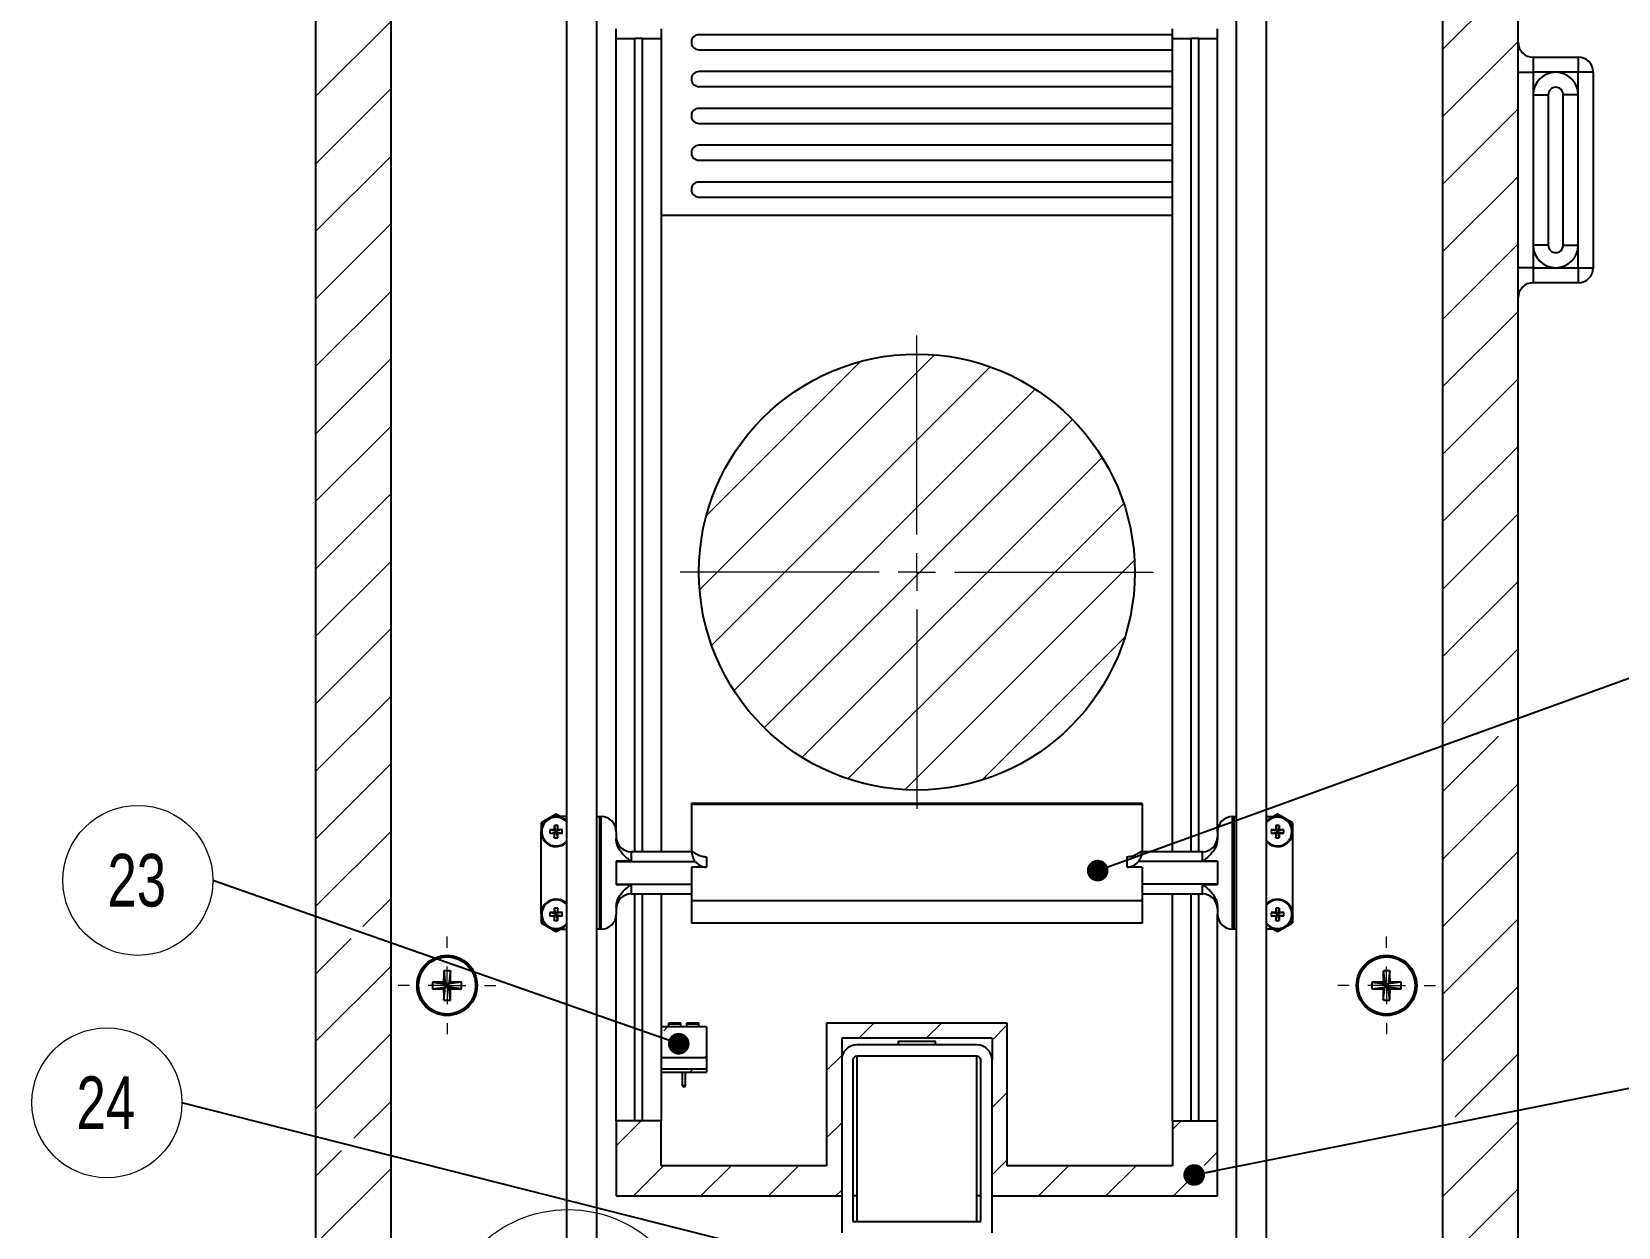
# Model space of a CAD drawing. Header units: millimetres. Extents: x 2 to 1186, y 2 to 838.
# Drawn here: x 85.9 to 191.5, y 399.3 to 478.8 of the extents above; entities that cross this region are included whole.
import ezdxf

# ---------------------------------------------------------------- set-up
doc = ezdxf.new("R2010")
doc.units = ezdxf.units.MM
doc.styles.add('SLDTEXTSTYLE0', font='TXT', dxfattribs={"width": 0.75})
doc.dimstyles.new('SLDDIMSTYLE0', dxfattribs={"dimtxt": 0.18, "dimasz": 1.44, "dimexe": 0, "dimexo": 0.0625, "dimgap": 0, "dimtad": 0, "dimtih": 1, "dimtoh": 1, "dimdec": 0, "dimrnd": 1e-09, "dimzin": 0, "dimdsep": 46, "dimtxsty": 'Standard', "dimblk1": 'DOT', "dimblk2": 'DOT', "dimsah": 1, "dimcen": 0.09, "dimadec": 0, "dimazin": 0, "dimtfac": 1.44, "dimtdec": 0, "dimtofl": 0, "dimtmove": 0, "dimatfit": 3, "dimldrblk": 'DOT', "dimfxl": 1, "dimfrac": 2, "dimtolj": 1, "dimtzin": 0, "dimarcsym": 0})

# ---------------------------------------------------------------- blocks, each defined once
blk = doc.blocks.new('SW_HATCH_5')
at = {"color": 0, "linetype": 'Continuous', "lineweight": 18}
for p, q in [((0.07, 125.79), (-4.93, 120.79)), ((-74.93, 122.63), (-79.93, 117.63)), ((0.07, 121.3), (-4.93, 116.3)), ((-74.93, 118.14), (-79.93, 113.14)), ((0.07, 116.81), (-4.93, 111.81)), ((-74.93, 113.65), (-79.93, 108.65)), ((0.07, 112.32), (-4.93, 107.32)), ((-74.93, 109.16), (-79.93, 104.16)), ((0.07, 107.83), (-4.93, 102.83)), ((-74.93, 104.67), (-79.93, 99.67)), ((0.07, 103.34), (-4.93, 98.34)), ((-38.75, 100.45), (-54.38, 84.81)), ((-74.93, 100.18), (-79.93, 95.18)), ((-43.68, 100), (-53.94, 89.74)), ((-35.05, 99.65), (-53.59, 81.12)), ((-32.05, 98.17), (-52.1, 78.11)), ((0.07, 98.85), (-4.93, 93.85)), ((-29.58, 96.15), (-50.08, 75.64)), ((-74.93, 95.69), (-79.93, 90.69)), ((0.07, 94.36), (-4.93, 89.36)), ((-27.6, 93.63), (-47.57, 73.67)), ((-74.93, 91.2), (-79.93, 86.2)), ((-26.17, 90.57), (-44.51, 72.24)), ((0.07, 89.87), (-4.93, 84.87)), ((-74.93, 86.71), (-79.93, 81.71)), ((-25.46, 86.8), (-40.73, 71.52)), ((0.07, 85.38), (-4.93, 80.38)), ((-74.93, 82.22), (-79.93, 77.22)), ((-26.09, 81.67), (-35.6, 72.16)), ((0.07, 80.89), (-4.93, 75.89)), ((-74.93, 77.73), (-79.93, 72.73)), ((-1.24, 75.09), (-4.93, 71.4)), ((-74.93, 73.24), (-79.93, 68.24)), ((0.07, 71.91), (-4.93, 66.91)), ((-74.93, 68.75), (-79.93, 63.75)), ((0.07, 67.42), (-4.93, 62.42)), ((-74.93, 64.26), (-76.78, 62.42)), ((0.07, 62.93), (-4.93, 57.93)), ((-77.56, 61.63), (-79.93, 59.26)), ((-74.93, 59.77), (-79.93, 54.77)), ((0.07, 58.44), (-4.93, 53.44)), ((-56.23, 56.02), (-56.31, 55.94)), ((-42.79, 56), (-43.79, 55)), ((-38.3, 56), (-39.3, 55)), ((-74.93, 55.28), (-79.93, 50.28)), ((-56.52, 55.74), (-56.76, 55.49)), ((-33.93, 55.87), (-34.93, 54.87)), ((-53.93, 53.83), (-54.07, 53.69)), ((-44.93, 53.85), (-45.93, 52.85)), ((0.07, 53.95), (-4.12, 49.76)), ((-54.83, 52.93), (-55.03, 52.74)), ((-74.93, 50.79), (-77.38, 48.34)), ((-33.93, 51.38), (-34.93, 50.38)), ((-58.27, 49.5), (-59.93, 47.83)), ((-44.93, 49.36), (-45.93, 48.36)), ((-22.35, 49.5), (-22.93, 48.91)), ((0.07, 49.46), (-4.93, 44.46)), ((-78.2, 47.52), (-79.93, 45.79)), ((-56.78, 46.5), (-58.78, 44.5)), ((-52.29, 46.5), (-54.29, 44.5)), ((-47.8, 46.5), (-49.8, 44.5)), ((-33.93, 46.89), (-34.93, 45.89)), ((-29.84, 46.5), (-31.84, 44.5)), ((-25.35, 46.5), (-27.35, 44.5)), ((-19.93, 47.42), (-20.82, 46.53)), ((-74.93, 46.3), (-79.93, 41.3)), ((-21.48, 45.87), (-22.85, 44.5)), ((-44.93, 44.87), (-45.31, 44.5)), ((0.07, 44.97), (-4.93, 39.97))]:
    blk.add_line(p, q, dxfattribs=at)
blk = doc.blocks.new('SW_NOTE_0_43')
at = {"color": 0, "linetype": 'Continuous', "lineweight": 0}
blk.add_circle((-4.99, 0), 4.99, dxfattribs=at)
at = {"color": 0, "linetype": 'Continuous', "lineweight": 0, "insert": (-5.06, 1.76), "char_height": 3.5, "attachment_point": 2, "style": 'SLDTEXTSTYLE0'}
blk.add_mtext('24', dxfattribs=at)
blk = doc.blocks.new('_Dot')
at = {"color": 0, "linetype": 'ByBlock', "lineweight": -2}
blk.add_line((-0.5, 0), (-1, 0), dxfattribs=at)
at = {"color": 0, "linetype": 'ByBlock', "const_width": 0.5}
blk.add_lwpolyline([(-0.25, 0, 1), (0.25, 0, 1)], format="xyb", close=True, dxfattribs=at)
blk = doc.blocks.new('SW_NOTE_0_45')
at = {"color": 0, "linetype": 'Continuous', "lineweight": 0}
blk.add_circle((-4.99, 0), 4.99, dxfattribs=at)
at = {"color": 0, "linetype": 'Continuous', "lineweight": 0, "insert": (-5.06, 1.76), "char_height": 3.5, "attachment_point": 2, "style": 'SLDTEXTSTYLE0'}
blk.add_mtext('23', dxfattribs=at)
blk = doc.blocks.new('SW_CENTERMARKSYMBOL_19')
at = {"color": 0, "linetype": 'Continuous', "lineweight": 18}
for p, q in [((0, 2.5), (0, 3.25)), ((0, 0), (0, 1.25)), ((-2.5, 0), (-3.25, 0)), ((0, 0), (-1.25, 0)), ((0, 0), (0, -1.25)), ((0, 0), (1.25, 0)), ((2.5, 0), (3.25, 0)), ((0, -2.5), (0, -3.25))]:
    blk.add_line(p, q, dxfattribs=at)
blk = doc.blocks.new('SW_CENTERMARKSYMBOL_20')
at = {"color": 0, "linetype": 'Continuous', "lineweight": 18}
for p, q in [((0, 2.5), (0, 3.25)), ((0, 0), (0, 1.25)), ((-2.5, 0), (-3.25, 0)), ((0, 0), (-1.25, 0)), ((0, 0), (0, -1.25)), ((0, 0), (1.25, 0)), ((2.5, 0), (3.25, 0)), ((0, -2.5), (0, -3.25))]:
    blk.add_line(p, q, dxfattribs=at)
blk = doc.blocks.new('SW_CENTERMARKSYMBOL_25')
at = {"color": 0, "linetype": 'Continuous', "lineweight": 18}
for p, q in [((0, 2.5), (0, 15.75)), ((0, 0), (0, 1.25)), ((-2.5, 0), (-15.75, 0)), ((0, 0), (-1.25, 0)), ((0, 0), (0, -1.25)), ((0, 0), (1.25, 0)), ((2.5, 0), (15.75, 0)), ((0, -2.5), (0, -15.75))]:
    blk.add_line(p, q, dxfattribs=at)

msp = doc.modelspace()

# ---------------------------------------------------------------- linework, layer by layer
at = {"color": 7, "linetype": 'Continuous', "lineweight": 25}
for p, q in [((104.83, 545.38), (104.83, 357.88)), ((184.83, 357.88), (184.83, 545.38)), ((121.55, 391.67), (121.55, 509.14)), ((123.55, 394.47), (123.55, 509.14)), ((166.1, 394.47), (166.1, 509.14)), ((168.1, 391.67), (168.1, 509.14)), ((109.83, 505.38), (109.83, 367.88)), ((179.83, 367.88), (179.83, 505.38)), ((124.83, 478.38), (124.83, 479.03)), ((124.83, 478.38), (126.08, 478.38)), ((124.83, 425.62), (124.83, 478.38)), ((126.58, 478.38), (126.08, 478.38)), ((126.08, 424.27), (126.08, 478.38)), ((126.58, 478.38), (127.83, 478.38)), ((126.58, 424.27), (126.58, 478.38)), ((127.83, 479.03), (127.83, 478.38)), ((127.83, 478.38), (127.83, 424.27)), ((161.83, 478.63), (130.33, 478.63)), ((161.83, 478.38), (161.83, 479.03)), ((161.83, 478.38), (163.08, 478.38)), ((161.83, 424.27), (161.83, 478.38)), ((163.58, 478.38), (163.08, 478.38)), ((163.08, 424.27), (163.08, 478.38)), ((163.58, 478.38), (164.83, 478.38)), ((163.58, 424.27), (163.58, 478.38)), ((164.83, 478.38), (164.83, 479.03)), ((164.83, 425.62), (164.83, 478.38)), ((130.33, 477.63), (161.83, 477.63)), ((185.83, 477.13), (185.83, 476.13)), ((185.83, 477.13), (188.83, 477.13)), ((188.83, 477.13), (188.83, 476.13)), ((161.83, 476.18), (130.33, 476.18)), ((184.83, 476.13), (185.83, 476.13)), ((185.83, 476.13), (185.83, 474.63)), ((187.33, 476.13), (185.83, 476.13)), ((188.83, 476.13), (187.33, 476.13)), ((189.83, 476.13), (188.83, 476.13)), ((188.83, 474.63), (188.83, 476.13)), ((189.83, 476.13), (189.83, 463.13)), ((130.33, 475.18), (161.83, 475.18)), ((185.83, 474.63), (185.83, 464.63)), ((185.83, 474.63), (186.83, 474.63)), ((186.83, 474.63), (186.83, 464.63)), ((188.83, 474.63), (187.83, 474.63)), ((187.83, 464.63), (187.83, 474.63)), ((188.83, 464.63), (188.83, 474.63)), ((161.83, 473.73), (130.33, 473.73)), ((130.33, 472.73), (161.83, 472.73)), ((161.83, 471.28), (130.33, 471.28)), ((130.33, 470.28), (161.83, 470.28)), ((161.83, 468.83), (130.33, 468.83)), ((130.33, 467.83), (161.83, 467.83)), ((127.83, 466.63), (161.83, 466.63)), ((185.83, 464.63), (185.83, 463.13)), ((186.83, 464.63), (185.83, 464.63)), ((187.83, 464.63), (188.83, 464.63)), ((188.83, 463.13), (188.83, 464.63)), ((185.83, 463.13), (184.83, 463.13)), ((185.83, 463.13), (185.83, 462.13)), ((185.83, 463.13), (187.33, 463.13)), ((187.33, 463.13), (188.83, 463.13)), ((188.83, 463.13), (189.83, 463.13)), ((188.83, 463.13), (188.83, 462.13)), ((188.83, 462.13), (185.83, 462.13)), ((159.83, 427.49), (129.83, 427.49)), ((129.83, 427.41), (129.83, 427.49)), ((159.83, 427.49), (159.83, 427.41)), ((120.83, 426.77), (120.33, 426.48)), ((121.1, 426.62), (120.83, 426.77)), ((121.55, 426.62), (120.83, 426.62)), ((123.55, 426.62), (123.75, 426.62)), ((123.75, 419.12), (123.75, 426.62)), ((123.75, 426.62), (123.83, 426.62)), ((123.83, 419.12), (123.83, 426.62)), ((129.83, 427.41), (129.83, 424.27)), ((159.83, 427.41), (129.83, 427.41)), ((159.83, 427.41), (159.83, 424.27)), ((165.83, 419.12), (165.83, 426.62)), ((165.83, 426.62), (165.91, 426.62)), ((165.91, 426.62), (165.91, 419.12)), ((165.91, 426.62), (166.1, 426.62)), ((168.1, 426.62), (168.83, 426.62)), ((168.83, 426.77), (168.56, 426.62)), ((169.83, 426.19), (169.33, 426.48)), ((119.83, 420.12), (119.83, 425.62)), ((120.41, 425.73), (120.77, 425.68)), ((120.41, 425.5), (120.77, 425.56)), ((120.71, 426.03), (120.77, 425.68)), ((120.77, 425.68), (120.71, 425.74)), ((120.71, 425.5), (120.77, 425.56)), ((120.71, 425.2), (120.77, 425.56)), ((120.77, 425.68), (120.89, 425.68)), ((120.77, 425.68), (120.77, 425.56)), ((120.89, 425.56), (120.77, 425.56)), ((120.94, 426.03), (120.89, 425.68)), ((120.95, 425.74), (120.89, 425.68)), ((121.24, 425.73), (120.89, 425.68)), ((120.89, 425.56), (120.89, 425.68)), ((120.94, 425.2), (120.89, 425.56)), ((120.89, 425.56), (120.95, 425.5)), ((121.24, 425.5), (120.89, 425.56)), ((124.83, 425.62), (124.83, 425.13)), ((164.83, 425.62), (164.83, 425.13)), ((168.41, 425.73), (168.77, 425.68)), ((168.41, 425.5), (168.77, 425.56)), ((168.71, 426.03), (168.77, 425.68)), ((168.77, 425.68), (168.71, 425.74)), ((168.71, 425.5), (168.77, 425.56)), ((168.71, 425.2), (168.77, 425.56)), ((168.77, 425.68), (168.89, 425.68)), ((168.77, 425.68), (168.77, 425.56)), ((168.89, 425.56), (168.77, 425.56)), ((168.94, 426.03), (168.89, 425.68)), ((168.95, 425.74), (168.89, 425.68)), ((169.24, 425.73), (168.89, 425.68)), ((168.89, 425.56), (168.89, 425.68)), ((168.94, 425.2), (168.89, 425.56)), ((168.89, 425.56), (168.95, 425.5)), ((169.24, 425.5), (168.89, 425.56)), ((169.83, 425.62), (169.83, 420.12)), ((125.83, 423.64), (124.83, 423.64)), ((124.83, 423.64), (124.83, 423.62)), ((124.83, 423.62), (130.09, 423.62)), ((124.83, 423.62), (124.83, 422.12)), ((129.93, 424.27), (125.83, 424.27)), ((125.83, 424.27), (125.83, 423.64)), ((129.83, 423.24), (129.83, 421.02)), ((130.83, 423.24), (129.83, 423.24)), ((130.83, 423.94), (130.83, 423.24)), ((158.83, 423.24), (158.83, 423.94)), ((159.83, 423.24), (158.83, 423.24)), ((164.83, 423.62), (159.57, 423.62)), ((163.83, 424.27), (159.72, 424.27)), ((159.83, 423.24), (159.83, 421.02)), ((163.83, 423.64), (163.83, 424.27)), ((164.83, 423.64), (163.83, 423.64)), ((164.83, 423.64), (164.83, 423.62)), ((164.83, 423.62), (164.83, 422.12)), ((124.83, 422.12), (129.83, 422.12)), ((124.83, 422.12), (124.83, 422.09)), ((124.83, 422.09), (125.83, 422.09)), ((125.83, 422.09), (125.83, 421.47)), ((125.83, 421.47), (129.83, 421.47)), ((126.08, 406.38), (126.08, 421.47)), ((126.58, 406.38), (126.58, 421.47)), ((127.83, 421.47), (127.83, 412.62)), ((164.83, 422.12), (159.83, 422.12)), ((159.83, 421.47), (163.83, 421.47)), ((161.83, 406.38), (161.83, 421.47)), ((163.08, 406.38), (163.08, 421.47)), ((163.58, 406.38), (163.58, 421.47)), ((163.83, 422.09), (164.83, 422.09)), ((163.83, 421.47), (163.83, 422.09)), ((164.83, 422.12), (164.83, 422.09)), ((120.41, 420.23), (120.77, 420.18)), ((120.71, 420.53), (120.77, 420.18)), ((120.77, 420.18), (120.71, 420.24)), ((120.77, 420.18), (120.89, 420.18)), ((120.77, 420.18), (120.77, 420.06)), ((120.94, 420.53), (120.89, 420.18)), ((120.95, 420.24), (120.89, 420.18)), ((121.24, 420.23), (120.89, 420.18)), ((120.89, 420.06), (120.89, 420.18)), ((124.83, 420.6), (124.83, 420.12)), ((124.83, 406.38), (124.83, 420.12)), ((159.83, 421.02), (129.83, 421.02)), ((129.83, 421.02), (129.83, 419.52)), ((159.83, 421.02), (159.83, 419.52)), ((164.83, 420.6), (164.83, 420.12)), ((164.83, 406.38), (164.83, 420.12)), ((168.41, 420.23), (168.77, 420.18)), ((168.71, 420.53), (168.77, 420.18)), ((168.77, 420.18), (168.71, 420.24)), ((168.77, 420.18), (168.89, 420.18)), ((168.77, 420.18), (168.77, 420.06)), ((168.94, 420.53), (168.89, 420.18)), ((168.95, 420.24), (168.89, 420.18)), ((169.24, 420.23), (168.89, 420.18)), ((168.89, 420.06), (168.89, 420.18)), ((119.83, 419.54), (120.33, 419.25)), ((120.41, 420), (120.77, 420.06)), ((120.71, 420), (120.77, 420.06)), ((120.71, 419.7), (120.77, 420.06)), ((120.89, 420.06), (120.77, 420.06)), ((120.83, 418.96), (121.1, 419.12)), ((120.83, 419.12), (121.55, 419.12)), ((120.94, 419.7), (120.89, 420.06)), ((120.89, 420.06), (120.95, 420)), ((121.24, 420), (120.89, 420.06)), ((123.75, 419.12), (123.55, 419.12)), ((123.83, 419.12), (123.75, 419.12)), ((159.83, 419.52), (129.83, 419.52)), ((165.91, 419.12), (165.83, 419.12)), ((166.1, 419.12), (165.91, 419.12)), ((168.83, 419.12), (168.1, 419.12)), ((168.41, 420), (168.77, 420.06)), ((168.56, 419.12), (168.83, 418.96)), ((168.71, 420), (168.77, 420.06)), ((168.71, 419.7), (168.77, 420.06)), ((168.89, 420.06), (168.77, 420.06)), ((168.83, 418.96), (169.33, 419.25)), ((168.89, 420.06), (168.95, 420)), ((169.24, 420), (168.89, 420.06)), ((168.94, 419.7), (168.89, 420.06)), ((113.36, 416.35), (113.46, 415.49)), ((113.8, 416.35), (113.69, 415.49)), ((175.86, 416.35), (175.96, 415.49)), ((176.3, 416.35), (176.19, 415.49)), ((112.6, 415.6), (113.46, 415.49)), ((112.6, 415.16), (113.46, 415.26)), ((113.46, 415.49), (113.35, 415.61)), ((113.35, 415.15), (113.46, 415.26)), ((113.36, 414.4), (113.46, 415.26)), ((113.46, 415.49), (113.69, 415.49)), ((113.46, 415.49), (113.46, 415.26)), ((113.69, 415.26), (113.46, 415.26)), ((113.81, 415.61), (113.69, 415.49)), ((114.55, 415.6), (113.69, 415.49)), ((113.69, 415.26), (113.69, 415.49)), ((113.8, 414.4), (113.69, 415.26)), ((113.69, 415.26), (113.81, 415.15)), ((114.55, 415.16), (113.69, 415.26)), ((175.1, 415.6), (175.96, 415.49)), ((175.1, 415.16), (175.96, 415.26)), ((175.96, 415.49), (175.85, 415.61)), ((175.85, 415.15), (175.96, 415.26)), ((175.86, 414.4), (175.96, 415.26)), ((175.96, 415.49), (176.19, 415.49)), ((175.96, 415.49), (175.96, 415.26)), ((176.19, 415.26), (175.96, 415.26)), ((176.31, 415.61), (176.19, 415.49)), ((177.05, 415.6), (176.19, 415.49)), ((176.19, 415.26), (176.19, 415.49)), ((176.3, 414.4), (176.19, 415.26)), ((176.19, 415.26), (176.31, 415.15)), ((177.05, 415.16), (176.19, 415.26)), ((128.33, 412.9), (129.14, 412.9)), ((128.33, 412.82), (128.33, 412.9)), ((128.33, 412.62), (128.33, 412.82)), ((128.33, 412.82), (129.14, 412.82)), ((129.14, 412.82), (129.14, 412.9)), ((129.14, 412.62), (129.14, 412.82)), ((129.52, 412.9), (130.33, 412.9)), ((129.52, 412.82), (129.52, 412.9)), ((129.52, 412.82), (130.33, 412.82)), ((129.52, 412.62), (129.52, 412.82)), ((130.33, 412.82), (130.33, 412.9)), ((130.33, 412.62), (130.33, 412.82)), ((138.83, 412.88), (138.83, 403.38)), ((150.83, 412.88), (138.83, 412.88)), ((150.83, 403.38), (150.83, 412.88)), ((127.83, 412.62), (127.83, 410.58)), ((130.83, 412.62), (127.83, 412.62)), ((130.83, 412.62), (130.83, 410.58)), ((139.83, 411.88), (139.83, 410.42)), ((149.83, 411.88), (139.83, 411.88)), ((143.58, 411.67), (143.58, 411.42)), ((143.58, 411.67), (146.08, 411.67)), ((146.08, 411.42), (146.08, 411.67)), ((149.83, 411.88), (149.83, 410.42)), ((127.83, 410.58), (130.83, 410.58)), ((127.83, 410.58), (127.83, 409.81)), ((130.83, 410.58), (130.83, 409.81)), ((148.83, 411.42), (140.83, 411.42)), ((140.83, 410.67), (140.83, 399.67)), ((148.83, 410.67), (140.83, 410.67)), ((148.83, 399.67), (148.83, 410.67)), ((130.83, 409.81), (127.83, 409.81)), ((127.83, 409.81), (127.83, 409.62)), ((127.83, 409.62), (130.83, 409.62)), ((127.83, 409.62), (127.83, 406.38)), ((129.23, 408.72), (129.23, 409.62)), ((129.43, 408.72), (129.43, 409.62)), ((130.83, 409.81), (130.83, 409.62)), ((139.83, 410.42), (139.83, 398.92)), ((140.58, 410.42), (140.58, 399.67)), ((149.08, 399.67), (149.08, 410.42)), ((149.83, 398.92), (149.83, 410.42)), ((129.23, 408.72), (129.43, 408.72)), ((124.83, 406.38), (124.83, 401.38)), ((127.83, 406.38), (124.83, 406.38)), ((127.83, 403.38), (127.83, 406.38)), ((161.83, 406.38), (164.83, 406.38)), ((161.83, 406.38), (161.83, 403.38)), ((164.83, 401.38), (164.83, 406.38)), ((138.83, 403.38), (127.83, 403.38)), ((161.83, 403.38), (150.83, 403.38)), ((124.83, 401.38), (139.83, 401.38)), ((140.83, 401.38), (140.58, 401.38)), ((149.08, 401.38), (148.83, 401.38)), ((149.83, 401.38), (164.83, 401.38)), ((140.58, 399.67), (149.08, 399.67))]:
    msp.add_line(p, q, dxfattribs=at)
for centre, radius in [((144.83, 442.88), 14.5), ((113.58, 415.38), 2), ((113.58, 415.38), 1.9), ((176.08, 415.38), 2), ((176.08, 415.38), 1.9)]:
    msp.add_circle(centre, radius, dxfattribs=at)
at = {"color": 7, "linetype": 'Continuous', "lineweight": 18}
msp.add_circle((121.63, 392.07), 8.4, dxfattribs=at)
at = {"color": 7, "linetype": 'Continuous', "lineweight": 25}
for centre, radius, start, end in [((130.33, 478.13), 0.5, 90, 270), ((185.83, 478.13), 1, 180, 270), ((188.83, 476.13), 1, 0, 90), ((130.33, 475.68), 0.5, 90, 270), ((187.33, 474.63), 1.5, 90, 180), ((187.33, 474.63), 1.5, 0, 90), ((187.33, 474.63), 0.5, 0, 180), ((130.33, 473.23), 0.5, 90, 270), ((130.33, 470.78), 0.5, 90, 270), ((130.33, 468.33), 0.5, 90, 270), ((187.33, 464.63), 1.5, 180, 270), ((187.33, 464.63), 0.5, 180, 0), ((187.33, 464.63), 1.5, 270, 0), ((188.83, 463.13), 1, 270, 0), ((185.83, 461.13), 1, 90, 180), ((120.83, 425.62), 1, 43.4916, 270), ((120.83, 425.62), 0.951, 40.3084, 270), ((123.83, 425.62), 1, 0, 90), ((165.83, 425.62), 1, 90, 180), ((168.83, 425.62), 1, 270, 136.5084), ((168.83, 425.62), 0.951, 270, 139.6916), ((120.82, 410.5), 15.24, 90.4215, 91.5369), ((123.15, 425.62), 2.74, 177.6159, 182.3841), ((120.82, 440.74), 15.24, 268.4631, 269.5785), ((120.83, 423.29), 2.74, 87.6159, 92.3841), ((135.95, 425.62), 15.24, 178.4631, 179.5785), ((135.95, 425.61), 15.24, 180.4215, 181.5369), ((105.71, 425.62), 15.24, 0.4215, 1.5369), ((105.71, 425.61), 15.24, 358.4631, 359.5785), ((120.84, 410.5), 15.24, 88.4631, 89.5785), ((120.84, 440.74), 15.24, 270.4215, 271.5369), ((118.5, 425.62), 2.74, 357.6159, 2.3841), ((168.82, 410.5), 15.24, 90.4215, 91.5369), ((171.15, 425.62), 2.74, 177.6159, 182.3841), ((168.82, 440.74), 15.24, 268.4631, 269.5785), ((168.83, 423.29), 2.74, 87.6159, 92.3841), ((183.95, 425.62), 15.24, 178.4631, 179.5785), ((183.95, 425.61), 15.24, 180.4215, 181.5369), ((153.71, 425.62), 15.24, 0.4215, 1.5369), ((153.71, 425.61), 15.24, 358.4631, 359.5785), ((168.84, 410.5), 15.24, 88.4631, 89.5785), ((168.84, 440.74), 15.24, 270.4215, 271.5369), ((166.5, 425.62), 2.74, 357.6159, 2.3841), ((120.83, 427.94), 2.74, 267.6159, 272.3841), ((120.83, 425.62), 0.951, 270, 319.6916), ((120.83, 425.62), 1, 270, 316.5084), ((125.83, 425.27), 1, 180, 270), ((163.83, 425.27), 1, 270, 0), ((168.83, 425.62), 0.951, 220.3084, 270), ((168.83, 425.62), 1, 223.4916, 270), ((168.83, 427.94), 2.74, 267.6159, 272.3841), ((120.83, 420.12), 1, 43.4916, 270), ((125.83, 420.47), 1, 90, 180), ((163.83, 420.47), 1, 0, 90), ((168.83, 420.12), 1, 270, 136.5084), ((120.83, 420.12), 0.951, 40.3084, 270), ((120.82, 405), 15.24, 90.4215, 91.5369), ((123.15, 420.12), 2.74, 177.6159, 182.3841), ((120.83, 417.79), 2.74, 87.6159, 92.3841), ((135.95, 420.12), 15.24, 178.4631, 179.5785), ((105.71, 420.12), 15.24, 0.4215, 1.5369), ((120.84, 405), 15.24, 88.4631, 89.5785), ((118.5, 420.12), 2.74, 357.6159, 2.3841), ((123.83, 420.12), 1, 270, 0), ((165.83, 420.12), 1, 180, 270), ((168.83, 420.12), 0.951, 270, 139.6916), ((168.82, 405), 15.24, 90.4215, 91.5369), ((171.15, 420.12), 2.74, 177.6159, 182.3841), ((168.83, 417.79), 2.74, 87.6159, 92.3841), ((183.95, 420.12), 15.24, 178.4631, 179.5785), ((153.71, 420.12), 15.24, 0.4215, 1.5369), ((168.84, 405), 15.24, 88.4631, 89.5785), ((166.5, 420.12), 2.74, 357.6159, 2.3841), ((120.82, 435.24), 15.24, 268.4631, 269.5785), ((135.95, 420.11), 15.24, 180.4215, 181.5369), ((120.83, 422.44), 2.74, 267.6159, 272.3841), ((120.83, 420.12), 0.951, 270, 319.6916), ((120.83, 420.12), 1, 270, 316.5084), ((105.71, 420.11), 15.24, 358.4631, 359.5785), ((120.84, 435.24), 15.24, 270.4215, 271.5369), ((168.83, 420.12), 0.951, 220.3084, 270), ((168.83, 420.12), 1, 223.4916, 270), ((168.82, 435.24), 15.24, 268.4631, 269.5785), ((183.95, 420.11), 15.24, 180.4215, 181.5369), ((168.83, 422.44), 2.74, 267.6159, 272.3841), ((153.71, 420.11), 15.24, 358.4631, 359.5785), ((168.84, 435.24), 15.24, 270.4215, 271.5369), ((145.84, 415.4), 32.49, 178.3164, 179.6267), ((113.58, 411.52), 4.83, 87.4197, 92.5803), ((81.32, 415.4), 32.49, 0.3733, 1.6836), ((208.34, 415.4), 32.49, 178.3164, 179.6267), ((176.08, 411.52), 4.83, 87.4197, 92.5803), ((143.82, 415.4), 32.49, 0.3733, 1.6836), ((113.56, 383.12), 32.49, 90.3733, 91.6836), ((117.43, 415.38), 4.83, 177.4197, 182.5803), ((113.56, 447.64), 32.49, 268.3164, 269.6267), ((145.84, 415.36), 32.49, 180.3733, 181.6836), ((81.32, 415.36), 32.49, 358.3164, 359.6267), ((113.6, 383.12), 32.49, 88.3164, 89.6267), ((113.6, 447.64), 32.49, 270.3733, 271.6836), ((109.72, 415.38), 4.83, 357.4197, 2.5803), ((176.06, 383.12), 32.49, 90.3733, 91.6836), ((179.93, 415.38), 4.83, 177.4197, 182.5803), ((176.06, 447.64), 32.49, 268.3164, 269.6267), ((208.34, 415.36), 32.49, 180.3733, 181.6836), ((143.82, 415.36), 32.49, 358.3164, 359.6267), ((176.1, 383.12), 32.49, 88.3164, 89.6267), ((176.1, 447.64), 32.49, 270.3733, 271.6836), ((172.22, 415.38), 4.83, 357.4197, 2.5803), ((113.58, 419.23), 4.83, 267.4197, 272.5803), ((176.08, 419.23), 4.83, 267.4197, 272.5803), ((140.83, 410.42), 1, 90, 180), ((140.83, 410.42), 0.25, 90, 180), ((148.83, 410.42), 1, 0, 90), ((148.83, 410.42), 0.25, 360, 90), ((129.33, 408.72), 0.1, 180, 270), ((129.33, 408.72), 0.1, 270, 0)]:
    msp.add_arc(centre, radius, start, end, dxfattribs=at)
for centre, start_param, end_param in [((130.83, 424.4), 2.311761, 3.141593), ((158.83, 424.4), 3.141593, 3.971424)]:
    msp.add_ellipse(centre, major_axis=(0, 1.15), ratio=0.866025, start_param=start_param, end_param=end_param, dxfattribs=at)
for points, knots in [([(120.33, 426.48), (120.32, 426.48), (120.15, 426.38), (119.98, 426.28), (119.83, 426.19)], [0, 0, 0, 0, 0.070108, 1, 1, 1, 1]), ([(169.33, 426.48), (169.32, 426.49), (169.15, 426.59), (168.98, 426.68), (168.83, 426.77)], [0, 0, 0, 0, 0.070108, 1, 1, 1, 1]), ([(119.83, 426.19), (119.83, 426.15), (119.83, 425.96), (119.83, 425.76), (119.83, 425.62)], [0, 0, 0, 0, 0.257551, 1, 1, 1, 1]), ([(169.83, 426.19), (169.83, 426.15), (169.83, 425.96), (169.83, 425.76), (169.83, 425.62)], [0, 0, 0, 0, 0.257551, 1, 1, 1, 1]), ([(125.83, 423.64), (125.82, 423.64), (125.8, 423.65), (125.71, 423.72), (125.44, 423.93), (125.09, 424.29), (124.86, 424.76), (124.84, 425.03), (124.83, 425.13)], [0, 0, 0, 0, 0.008905, 0.042349, 0.173627, 0.576582, 0.82746, 1, 1, 1, 1]), ([(164.83, 425.13), (164.81, 424.99), (164.78, 424.68), (164.54, 424.29), (164.28, 424), (164.09, 423.83), (163.96, 423.73), (163.9, 423.68), (163.86, 423.65), (163.84, 423.64), (163.83, 423.64), (163.83, 423.64)], [0, 0, 0, 0, 0.2241856, 0.5079847, 0.7095675, 0.8474374, 0.9251267, 0.9644386, 0.9841433, 0.9949413, 1, 1, 1, 1]), ([(130.09, 423.62), (130.05, 423.67), (129.98, 423.78), (129.92, 423.96), (129.89, 424.12), (129.89, 424.2), (129.9, 424.26), (129.93, 424.28), (130, 424.24), (130.11, 424.17), (130.28, 424.06), (130.53, 423.96), (130.73, 423.95), (130.83, 423.94)], [0, 0, 0, 0, 0.088089, 0.176335, 0.261927, 0.349905, 0.387707, 0.474655, 0.561677, 0.647177, 0.737815, 0.870635, 1, 1, 1, 1]), ([(158.83, 423.94), (158.94, 423.95), (159.16, 423.97), (159.43, 424.09), (159.61, 424.2), (159.7, 424.27), (159.75, 424.27), (159.77, 424.21), (159.76, 424.1), (159.73, 423.93), (159.67, 423.76), (159.6, 423.66), (159.57, 423.62)], [0, 0, 0, 0, 0.144859, 0.292259, 0.38995, 0.488154, 0.575415, 0.66168, 0.750629, 0.840336, 0.928036, 1, 1, 1, 1]), ([(124.83, 420.6), (124.84, 420.74), (124.88, 421.06), (125.11, 421.45), (125.37, 421.73), (125.57, 421.9), (125.69, 422), (125.76, 422.06), (125.79, 422.08), (125.81, 422.09), (125.82, 422.09), (125.83, 422.09)], [0, 0, 0, 0, 0.224186, 0.507985, 0.709567, 0.847437, 0.925127, 0.964439, 0.984143, 0.994941, 1, 1, 1, 1]), ([(163.83, 422.09), (163.83, 422.09), (163.86, 422.09), (163.95, 422.01), (164.22, 421.8), (164.57, 421.44), (164.8, 420.97), (164.82, 420.71), (164.83, 420.6)], [0, 0, 0, 0, 0.008905, 0.042349, 0.173627, 0.576582, 0.82746, 1, 1, 1, 1]), ([(119.83, 420.12), (119.83, 420.06), (119.83, 419.87), (119.83, 419.68), (119.83, 419.54)], [0, 0, 0, 0, 0.268634, 1, 1, 1, 1]), ([(169.83, 420.12), (169.83, 420.06), (169.83, 419.87), (169.83, 419.68), (169.83, 419.54)], [0, 0, 0, 0, 0.268634, 1, 1, 1, 1]), ([(120.33, 419.25), (120.34, 419.24), (120.51, 419.15), (120.67, 419.05), (120.83, 418.96)], [0, 0, 0, 0, 0.070108, 1, 1, 1, 1]), ([(169.33, 419.25), (169.34, 419.26), (169.51, 419.35), (169.67, 419.45), (169.83, 419.54)], [0, 0, 0, 0, 0.070108, 1, 1, 1, 1])]:
    msp.add_open_spline(points, degree=3, knots=knots, dxfattribs=at)

# ---------------------------------------------------------------- block references
at = {"color": 7, "linetype": 'Continuous', "lineweight": 18}
msp.add_blockref('SW_HATCH_5', (184.76, 356.88), dxfattribs=at)
at = {"color": 7, "linetype": 'Continuous', "lineweight": 0}
for name, p in [('SW_CENTERMARKSYMBOL_25', (144.83, 442.88)), ('SW_NOTE_0_45', (98, 422.37)), ('SW_CENTERMARKSYMBOL_19', (113.58, 415.38)), ('SW_CENTERMARKSYMBOL_20', (176.08, 415.38)), ('SW_NOTE_0_43', (95.94, 407.57))]:
    msp.add_blockref(name, p, dxfattribs=at)

# ---------------------------------------------------------------- leaders
for points in [[(156.86, 423.02), (193.23, 436.19)], [(128.99, 411.5), (98, 422.37)], [(163.28, 402.77), (198.94, 409.88)], [(142.2, 395.87), (95.94, 407.57)]]:
    msp.add_leader(points, dimstyle='SLDDIMSTYLE0', dxfattribs=at)

doc.saveas('drawing.dxf')
